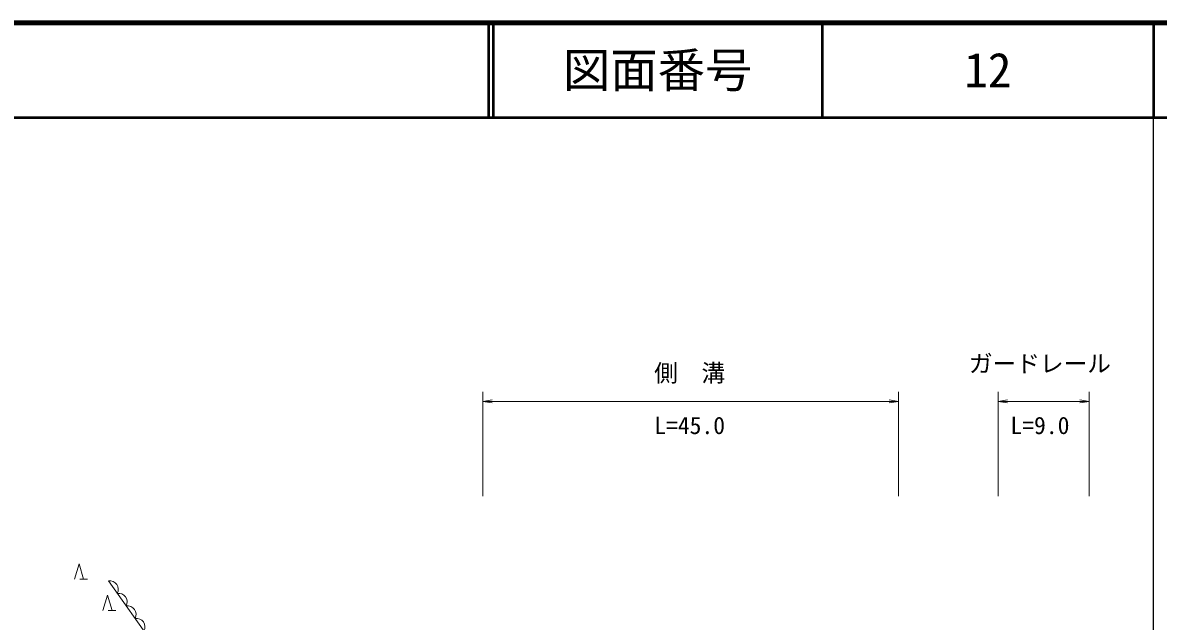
# Model space of a CAD drawing. Units: millimetres, scale not verified. Extents: x 40000 to 680000, y 20000 to 380000.
# Drawn here: x 459562 to 579500, y 316777 to 380000 of the extents above; entities that cross this region are included whole.
import ezdxf
from ezdxf.enums import TextEntityAlignment as Align

# ---------------------------------------------------------------- set-up
doc = ezdxf.new("R2010")
doc.units = ezdxf.units.MM
doc.header["$LTSCALE"] = 1000
for name, color, linetype, lineweight in [('M-STR-HTXT', 7, 'Continuous', 13), ('M-TTL', 2, 'Continuous', 140), ('M-TTL-BAND', 7, 'Continuous', 25), ('M-TTL-LINE', 7, 'Continuous', 50), ('M-WORK', 1, 'Continuous', 13)]:
    doc.layers.add(name, color=color, linetype=linetype, lineweight=lineweight)
doc.layers.add('M-TTL-TXT', color=7, linetype='Continuous')
doc.styles.add('ＭＳ ゴシック', font='')
doc.styles.get('ＭＳ ゴシック').set_extended_font_data('MS Gothic')

# ---------------------------------------------------------------- blocks, each defined once
blk = doc.blocks.new('open_arrow')
at = {"color": 0, "linetype": 'Continuous', "lineweight": -2}
blk.add_lwpolyline([(7.5, 1.25), (0, 0), (7.5, -1.25)], dxfattribs=at)

msp = doc.modelspace()

# ---------------------------------------------------------------- linework, layer by layer
at = {"layer": 'M-STR-HTXT'}
for p, q in [((508163, 330000), (508163, 341000)), ((552058, 330000), (552058, 341000)), ((562588, 330000), (562588, 341000)), ((572210, 330000), (572210, 341000)), ((508163, 340000), (552058, 340000)), ((562588, 340000), (572210, 340000))]:
    msp.add_line(p, q, dxfattribs=at)
at = {"layer": 'M-TTL'}
msp.add_line((680000, 380000), (40000, 380000), dxfattribs=at)
at = {"layer": 'M-TTL-BAND'}
msp.add_line((579000, 20000), (579000, 370000), dxfattribs=at)
at = {"layer": 'M-TTL-LINE'}
for p, q in [((508747, 380000), (508747, 370000)), ((509247, 380000), (509247, 370000)), ((543997, 380000), (543997, 370000)), ((579000, 380000), (579000, 370000)), ((40000, 370000), (680000, 370000))]:
    msp.add_line(p, q, dxfattribs=at)
at = {"layer": 'M-WORK'}
for p, q in [((465036, 321237), (465516, 322837)), ((465516, 322837), (465996, 321237)), ((466396, 321237), (465596, 321237)), ((468033, 317923), (468513, 319523)), ((468513, 319523), (468993, 317923)), ((469393, 317923), (468593, 317923))]:
    msp.add_line(p, q, dxfattribs=at)
msp.add_lwpolyline([(503440, 288537), (501172, 294195), (499221, 293854), (496490, 292293), (492930, 292659), (490394, 293317), (487857, 295487), (485467, 297975), (481224, 303437), (477249, 308705), (473299, 314436), (468616, 321045)], dxfattribs=at)
for centre in [(468753, 320149), (469690, 318827), (470626, 317505), (471563, 316184)]:
    msp.add_arc(centre, 906, 331.93992, 98.69423, dxfattribs=at)
msp.add_open_spline([(450402, 323796), (450807, 322570), (450938, 322225), (451328, 321236), (451975, 319594), (452434, 318713), (453230, 317139), (454143, 315335), (454712, 314352), (455767, 312627), (456778, 310973), (457364, 310055), (458498, 308481), (459631, 306909), (460266, 306015), (461595, 304604), (462668, 303465), (463351, 302902), (464570, 301921), (465775, 300952), (466499, 300466), (467814, 299653), (469043, 298894), (469777, 298540), (471090, 297936), (471997, 297517), (472311, 297381), (473442, 296932)], degree=3, knots=[0, 0, 0, 0, 1, 1, 1, 2, 2, 2, 3, 3, 3, 4, 4, 4, 5, 5, 5, 6, 6, 6, 7, 7, 7, 8, 8, 8, 9, 9, 9, 9], dxfattribs=at)

# ---------------------------------------------------------------- block references
at = {"layer": 'M-STR-HTXT', "xscale": 133, "yscale": 133}
for p in [(508163, 340000), (562588, 340000)]:
    msp.add_blockref('open_arrow', p, dxfattribs=at)
at = {"layer": 'M-STR-HTXT', "xscale": 133, "yscale": 133, "rotation": 180}
for p in [(552058, 340000), (572210, 340000)]:
    msp.add_blockref('open_arrow', p, dxfattribs=at)

# ---------------------------------------------------------------- texts
at = {"layer": 'M-STR-HTXT', "style": 'ＭＳ ゴシック'}
for s, p in [('ガードレール', (567000, 344000)), ('側\u3000溝', (530000, 343000))]:
    msp.add_text(s, height=1833, dxfattribs=at).set_placement(p, align=Align.MIDDLE_CENTER)
for s, p in [('L=45.0', (530000, 336000)), ('L=9.0', (567000, 336000))]:
    msp.add_text(s, height=1833, dxfattribs=at).set_placement(p, align=Align.BOTTOM_CENTER)
at = {"layer": 'M-TTL-TXT', "style": 'ＭＳ ゴシック'}
for s, p in [('図面番号', (526622, 375000)), ('12', (561497, 375000))]:
    msp.add_text(s, height=3666, dxfattribs=at).set_placement(p, align=Align.MIDDLE_CENTER)

doc.saveas('drawing.dxf')
